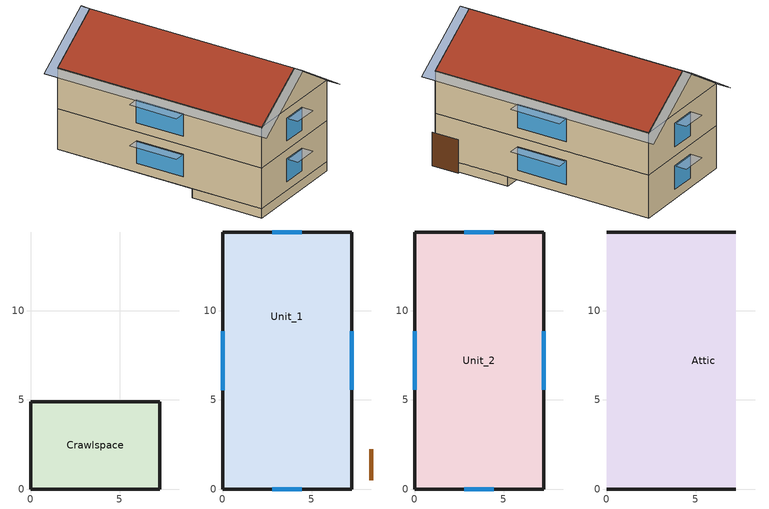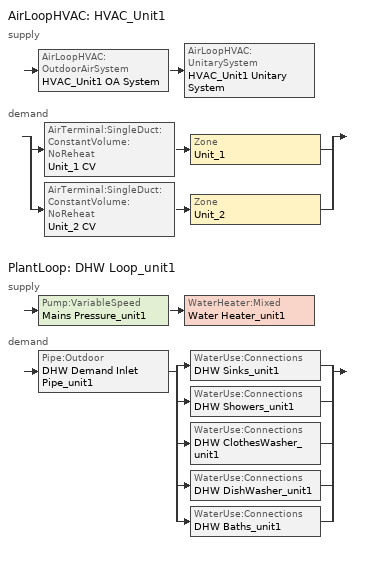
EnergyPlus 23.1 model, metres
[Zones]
Crawlspace
 floor ground (crawl_floor_soil): 7.25,4.9 7.25,0 0,0 0,4.9 z-0.61
 wall outside (crawl wall): 0,0 7.25,0 z-0.61:0
 wall ground (crawl wall): 7.25,0 7.25,4.9 0,4.9 0,0 z-0.61:0
Unit_1
 floor ground (Ext_Slab_Unit1 SlabOnOrBelowGradeF073): 7.25,14.42 7.25,4.9 0,4.9 0,14.42 z0
 floor to Crawlspace (Res_Ext_Floor): 7.25,4.9 7.25,0 0,0 0,4.9 z0
 wall outside (Res_Ext_Wall): 0,14.42 0,0 7.25,0 7.25,14.42 0,14.42 z0:2.74
 window (Res_Ext_Win): 0,8.85 0,5.55 / 7.25,5.56 7.25,8.86 / 4.45,14.42 2.8,14.42 / 2.8,0 4.45,0 z0.61:2.13
 door (Res_Ext_Door): 8.35,0.5 8.35,2.24 z0:2.13
 ceiling to Unit_2 (Res_Int_Ceiling): 7.25,0 7.25,14.42 0,14.42 0,0 z2.74
Unit_2
 wall outside (Res_Ext_Wall): 7.25,0 7.25,14.42 0,14.42 0,0 7.25,0 z2.74:5.49
 window (Res_Ext_Win): 0,8.86 0,5.56 / 7.25,5.56 7.25,8.86 / 4.45,14.42 2.8,14.42 / 2.8,0 4.45,0 z3.35:4.88
 ceiling to Attic (Res_Ext_Ceiling): 7.25,0 7.25,14.42 0,14.42 0,0 z5.49
Attic
 wall outside (Res_Ext_Gable): 3.62,14.42,7.89 7.25,14.42,5.49 0,14.42,5.49; 3.62,0,7.89 0,0,5.49 7.25,0,5.49
 roof outside (Res_Ext_Roof): 3.62,0,7.89 7.25,0,5.49 7.25,14.42,5.49 3.62,14.42,7.89; 3.62,14.42,7.89 0,14.42,5.49 0,0,5.49 3.62,0,7.89
shading: 3.62,-0.61,7.89 7.76,-0.59,5.15 7.76,15.03,5.15 3.62,15.03,7.89 3.62,14.42,7.89 7.25,14.42,5.49 7.25,0,5.49 3.62,0,7.89; 3.62,15.03,7.89 -0.51,15.03,5.15 -0.51,-0.61,5.15 3.62,-0.61,7.89 3.62,0,7.89 0,0,5.49 0,14.42,5.49 3.62,14.42,7.89; 0,5.55 0,8.85 -0.76,8.85 -0.76,5.55 z2.13; 0,5.56 0,8.86 -0.76,8.86 -0.76,5.56 z4.88; 8.01,5.56 8.01,8.86 7.25,8.86 7.25,5.56 z2.13; 8.01,5.56 8.01,8.86 7.25,8.86 7.25,5.56 z4.88; 4.45,14.42 4.45,15.19 2.8,15.19 2.8,14.42 z2.13; 4.45,14.42 4.45,15.19 2.8,15.19 2.8,14.42 z4.88; 4.45,-0.76 4.45,0 2.8,0 2.8,-0.76 z2.13; 4.45,-0.76 4.45,0 2.8,0 2.8,-0.76 z4.88
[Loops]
AirLoopHVAC 'HVAC_Unit1'
 supply: AirLoopHVAC:OutdoorAirSystem 'HVAC_Unit1 OA System' > AirLoopHVAC:UnitarySystem 'HVAC_Unit1 Unitary System'
 demand: split
  | AirTerminal:SingleDuct:ConstantVolume:NoReheat 'Unit_1 CV' > Zone 'Unit_1'
  | AirTerminal:SingleDuct:ConstantVolume:NoReheat 'Unit_2 CV' > Zone 'Unit_2'
PlantLoop 'DHW Loop_unit1'
 supply: Pump:VariableSpeed 'Mains Pressure_unit1' > WaterHeater:Mixed 'Water Heater_unit1'
 demand: Pipe:Outdoor 'DHW Demand Inlet Pipe_unit1' > split
  | WaterUse:Connections 'DHW Sinks_unit1'
  | WaterUse:Connections 'DHW Showers_unit1'
  | WaterUse:Connections 'DHW ClothesWasher_unit1'
  | WaterUse:Connections 'DHW DishWasher_unit1'
  | WaterUse:Connections 'DHW Baths_unit1'
[Building]
Single_Family: North Axis {deg}=0; Terrain=Suburbs; Loads Convergence Tolerance Value {W}=0.04; Temperature Convergence Tolerance Value {deltaC}=0.4; Solar Distribution=FullExterior; Maximum Number of Warmup Days=25; Minimum Number of Warmup Days=6
[Site:Location]
CA_PALM-SPRINGS-IAP_USA Design_Conditions: Latitude {deg}=33.83; Longitude {deg}=-116.5; Time Zone {hr}=-8; Elevation {m}=145
[SizingPeriod:DesignDay] Day of Month=21; Dry-Bulb Temperature Range Modifier Type=DefaultMultipliers; Barometric Pressure {Pa}=99595; Wind Direction {deg}=330; Rain Indicator=No; Snow Indicator=No; Daylight Saving Time Indicator=No
Name | Month | Day Type | Maximum Dry-Bulb Temperature {C} | Daily Dry-Bulb Temperature Range {deltaC} | Humidity Condition Type | Wetbulb or DewPoint at Maximum Dry-Bulb {C} | Wind Speed {m/s} | Solar Model Indicator | Sky Clearness | ASHRAE Clear Sky Optical Depth for Beam Irradiance (taub) | ASHRAE Clear Sky Optical Depth for Diffuse Irradiance (taud) | Enthalpy at Maximum Dry-Bulb {J/kg}
CA_PALM-SPRINGS-IAP Ann Htg 99.6% Condns DB | 12 | WinterDesignDay | 5.2 | 0 | Wetbulb | 5.2 | 1.8 | ASHRAEClearSky | 0
CA_PALM-SPRINGS-IAP Ann Htg 99% Condns DB | 12 | WinterDesignDay | 7 | 0 | Wetbulb | 7 | 1.8 | ASHRAEClearSky | 0
CA_PALM-SPRINGS-IAP Ann Hum_n 99.6% Condns DP=>MCDB | 12 | WinterDesignDay | 15.7 | 0 | Dewpoint | -17.2 | 1.8 | ASHRAEClearSky | 0
CA_PALM-SPRINGS-IAP Ann Hum_n 99% Condns DP=>MCDB | 12 | WinterDesignDay | 16.9 | 0 | Dewpoint | -14.1 | 1.8 | ASHRAEClearSky | 0
CA_PALM-SPRINGS-IAP Ann Htg Wind 99.6% Condns WS=>MCDB | 12 | WinterDesignDay | 17.3 | 0 | Wetbulb | 17.3 | 10.3 | ASHRAEClearSky | 0
CA_PALM-SPRINGS-IAP Ann Htg Wind 99% Condns WS=>MCDB | 12 | WinterDesignDay | 16.8 | 0 | Wetbulb | 16.8 | 8.4 | ASHRAEClearSky | 0
CA_PALM-SPRINGS-IAP Ann Clg .4% Condns DB=>MWB | 7 | SummerDesignDay | 44 | 14.7 | Wetbulb | 21.8 | 4.6 | ASHRAETau |  | 0.342 | 2.452
CA_PALM-SPRINGS-IAP Ann Clg 1% Condns DB=>MWB | 7 | SummerDesignDay | 42.8 | 14.7 | Wetbulb | 21.6 | 4.6 | ASHRAETau |  | 0.342 | 2.452
CA_PALM-SPRINGS-IAP Ann Clg 2% Condns DB=>MWB | 7 | SummerDesignDay | 42.2 | 14.7 | Wetbulb | 21.5 | 4.6 | ASHRAETau |  | 0.342 | 2.452
CA_PALM-SPRINGS-IAP Ann Clg .4% Condns WB=>MDB | 7 | SummerDesignDay | 37.4 | 14.7 | Wetbulb | 26.2 | 4.6 | ASHRAETau |  | 0.342 | 2.452
CA_PALM-SPRINGS-IAP Ann Clg 1% Condns WB=>MDB | 7 | SummerDesignDay | 36.7 | 14.7 | Wetbulb | 25.2 | 4.6 | ASHRAETau |  | 0.342 | 2.452
CA_PALM-SPRINGS-IAP Ann Clg 2% Condns WB=>MDB | 7 | SummerDesignDay | 36.8 | 14.7 | Wetbulb | 24.3 | 4.6 | ASHRAETau |  | 0.342 | 2.452
CA_PALM-SPRINGS-IAP Ann Clg .4% Condns DP=>MDB | 7 | SummerDesignDay | 33.5 | 14.7 | Dewpoint | 22.8 | 4.6 | ASHRAETau |  | 0.342 | 2.452
CA_PALM-SPRINGS-IAP Ann Clg 1% Condns DP=>MDB | 7 | SummerDesignDay | 33.4 | 14.7 | Dewpoint | 22 | 4.6 | ASHRAETau |  | 0.342 | 2.452
CA_PALM-SPRINGS-IAP Ann Clg 2% Condns DP=>MDB | 7 | SummerDesignDay | 33.7 | 14.7 | Dewpoint | 19.9 | 4.6 | ASHRAETau |  | 0.342 | 2.452
CA_PALM-SPRINGS-IAP Ann Clg .4% Condns Enth=>MDB | 7 | SummerDesignDay | 37 | 14.7 | Enthalpy |  | 4.6 | ASHRAETau |  | 0.342 | 2.452 | 81800
CA_PALM-SPRINGS-IAP Ann Clg 1% Condns Enth=>MDB | 7 | SummerDesignDay | 36.2 | 14.7 | Enthalpy |  | 4.6 | ASHRAETau |  | 0.342 | 2.452 | 77700
CA_PALM-SPRINGS-IAP Ann Clg 2% Condns Enth=>MDB | 7 | SummerDesignDay | 37.1 | 14.7 | Enthalpy |  | 4.6 | ASHRAETau |  | 0.342 | 2.452 | 73500
[Site:WaterMainsTemperature]
Calculation Method=Schedule; Temperature Schedule=WaterMainCZ15
[Material]
Name | Roughness | Thickness {m} | Conductivity {W/m-K} | Density {kg/m3} | Specific Heat {J/kg-K} | Solar Absorptance | Thermal Absorptance | Visible Absorptance
Asphalt_shingle | MediumRough | 0.00633985 | 0.08186 | 1121.29 | 1255.2 | 0.75
Carpet_n_pad | MediumSmooth | 0.0254001 | 0.0601314 | 32.0369 | 836.8 | 0.7 | 0.9 | 0.7
Concrete_4in | Rough | 0.101498 | 1.312098 | 2242.8 | 465.2
Drywall_1/2in | MediumSmooth | 0.0127 | 0.16009 | 800.923 | 1087.84
OSB_1/2in | MediumSmooth | 0.0127 | 0.1163 | 544.627 | 1213.36 | 0.7 | 0.9 | 0.7
OSB_7/16in | MediumSmooth | 0.0111125 | 0.1163 | 544.627 | 1213.36
Pipe Insulation | VeryRough | 0.0127033 | 0.0331717 | 91 | 836 | 0.5 | 0.9 | 0.5
Plywood_3/4in | Rough | 0.01905 | 0.115458 | 544.68 | 674.54 | 0.7 | 0.9 | 0.7
ceil_consol_layer | Rough | 0.1397 | 0.031426 | 41.9286 | 776.251
cement_stucco | MediumSmooth | 0.01905 | 0.721 | 1865.58 | 878.64
door_const | Smooth | 0.0422696 | 0.0720096 | 512.64 | 767.58
floor_consol_layer | Rough | 0.000254 | 12.9895 | 55.074 | 916.9311
soil_12in | Rough | 0.3048 | 1.731 | 1842.3 | 232.6 | 0.7 | 0.9 | 0.7
wall_consol_layer | Rough | 0.0889 | 0.0449209 | 120.801 | 1036.26
Pipe Steel | Smooth | 3.00E-03 | 45.31 | 7833 | 500 | 0.5 | 0.9 | 0.5
[Material:NoMass]
Bldg_paper_felt: Roughness=Smooth; Thermal Resistance {m2-K/W}=0.0105666
[Material:AirGap]
Air_4_in_vert: Thermal Resistance {m2-K/W}=0.158499
[WindowMaterial:SimpleGlazingSystem]
Glass: U-Factor {W/m2-K}=4.20191; Solar Heat Gain Coefficient=0.4386; Visible Transmittance=0.8
[WindowMaterial:Blind]
int_blind: Slat Orientation=Horizontal; Slat Width {m}=0.025; Slat Separation {m}=0.01875; Slat Thickness {m}=0.001; Slat Angle {deg}=45; Slat Conductivity {W/m-K}=221; Slat Beam Solar Transmittance=0; Front Side Slat Beam Solar Reflectance=0.5; Back Side Slat Beam Solar Reflectance=0.5; Slat Diffuse Solar Transmittance=0; Front Side Slat Diffuse Solar Reflectance=0.5; Back Side Slat Diffuse Solar Reflectance=0.5; Slat Beam Visible Transmittance=0; Front Side Slat Beam Visible Reflectance=0.5; Back Side Slat Beam Visible Reflectance=0.5; Slat Diffuse Visible Transmittance=0; Front Side Slat Diffuse Visible Reflectance=0.5; Back Side Slat Diffuse Visible Reflectance=0.5; Slat Infrared Hemispherical Transmittance=0; Front Side Slat Infrared Hemispherical Emissivity=0.9; Back Side Slat Infrared Hemispherical Emissivity=0.9; Blind to Glass Distance {m}=0.05; Blind Top Opening Multiplier=0.5; Blind Bottom Opening Multiplier=0.5; Blind Left Side Opening Multiplier=0.5; Blind Right Side Opening Multiplier=0.5
[Construction]
Res_Ext_Ceiling: ceil_consol_layer, Drywall_1/2in
Res_Ext_Door: door_const
Res_Ext_Floor: floor_consol_layer, Plywood_3/4in, Carpet_n_pad
Res_Ext_Gable: cement_stucco, OSB_7/16in, Air_4_in_vert, Drywall_1/2in
Res_Ext_Roof: Asphalt_shingle, OSB_1/2in
Res_Ext_Wall: cement_stucco, Bldg_paper_felt, OSB_7/16in, wall_consol_layer, Drywall_1/2in
Res_Ext_Win: Glass
Res_Int_Ceiling: Carpet_n_pad, Plywood_3/4in, ceil_consol_layer, Drywall_1/2in
crawl wall: Concrete_4in
window_w_blinds: Glass, int_blind
crawl_floor_soil: soil_12in
Steel Pipe: Pipe Insulation, Pipe Steel
[Construction:FfactorGroundFloor]
Ext_Slab_Unit1 SlabOnOrBelowGradeF073: F-Factor {W/m-K}=1.26344; Area {m2}=68.997; PerimeterExposed {m}=33.5348
[Zone] Multiplier=1; Part of Total Floor Area=Yes
Name | Ceiling Height {m} | Volume {m3} | Floor Area {m2}
Attic; Unit_1; Unit_2 | autocalculate | autocalculate | autocalculate
Crawlspace
[WindowShadingControl] Shading Type=InteriorBlind; Construction with Shading=window_w_blinds; Shading Control Type=OnIfScheduleAllows; Schedule=shading_2012iecc_adj; Shading Control Is Scheduled=Yes; Glare Control Is Active=No; Multiple Surface Control Type=Sequential
Name | Zone | Fenestration Surface 1
Shades_Ext_Win_ldl1_Unit1 | Unit_1 | Ext_Win_ldl1_Unit1
Shades_Ext_Win_ldr1_Unit1 | Unit_1 | Ext_Win_ldr1_Unit1
ShadesExt_Win_sdb1_Unit1 | Unit_1 | Ext_Win_sdb1_Unit1
Shades_Ext_Win_sdf1_Unit1 | Unit_1 | Ext_Win_sdf1_Unit1
Shades_Ext_Win_ldl1_Unit2 | Unit_2 | Ext_Win_ldl1_Unit2
Shades_Ext_Win_ldr1_Unit2 | Unit_2 | Ext_Win_ldr1_Unit2
ShadesExt_Win_sdb1_Unit2 | Unit_2 | Ext_Win_sdb1_Unit2
Shades_Ext_Win_sdf1_Unit2 | Unit_2 | Ext_Win_sdf1_Unit2
[ShadingProperty:Reflectance] Diffuse Solar Reflectance of Unglazed Part of Shading Surface=0.2; Diffuse Visible Reflectance of Unglazed Part of Shading Surface=0.2; Fraction of Shading Surface That Is Glazed=0
Name | Shading Surface
 | Shading Surface 1
 | Shading Surface 2
 | Overhang_Ext_Win_sdf1_Unit1
 | Overhang_Ext_Win_sdf1_Unit2
 | Overhang_Ext_Win_ldl1_Unit1
 | Overhang_Ext_Win_ldl1_Unit2
 | Overhang_Ext_Win_sdb1_Unit2
 | Overhang_Ext_Win_sdb1_Unit1
 | Overhang_Ext_Win_ldr1_Unit1
 | Overhang_Ext_Win_ldr1_Unit2
[People] Number of People Schedule=Activity_Schedule; Number of People Calculation Method=People; Number of People=1.475; Fraction Radiant=0.3; Sensible Heat Fraction=0.573; Activity Level Schedule=activity_sch_level; Enable ASHRAE 55 Comfort Warnings=No; Mean Radiant Temperature Calculation Type=ZoneAveraged
Name | Zone or ZoneList or Space or SpaceList
People_Unit1 | Unit_1
People_Unit2 | Unit_2
[Lights] Schedule=InteriorLighting_sch; Design Level Calculation Method=Watts/Area; Watts per Floor Area {W/m2}=2; Return Air Fraction=0; Fraction Radiant=0.6; Fraction Visible=0.2; Fraction Replaceable=0
Name | Zone or ZoneList or Space or SpaceList
Lights_Unit1 | Unit_1
Lights_Unit2 | Unit_2
[ElectricEquipment] Design Level Calculation Method=EquipmentLevel
Name | Zone or ZoneList or Space or SpaceList | Schedule | Design Level {W} | Fraction Latent | Fraction Radiant | Fraction Lost
clotheswasher1 | Unit_1 | ClothesWasher | 28.5 | 0 | 0.8 | 0.2
dishwasher1 | Unit_1 | DishWasher | 44.3 | 0.15 | 0.6 | 0.25
electric_dryer1 | Unit_1 | ClothesDryer | 141.2 | 0.05 | 0.15 | 0.8
electric_mels1 | Unit_1 | MiscPlugLoad | 414 | 0.06 | 0.69 | 0.25
electric_range1 | Unit_1 | CookingRange | 166 | 0.3 | 0.4 | 0.3
refrigerator1 | Unit_1 | Refrigerator | 164.6 | 0 | 1 | 0
television1 | Unit_1 | InteriorLighting | 169.4 | 0 | 1 | 0
electric_mels2 | Unit_2 | MiscPlugLoad | 40.1 | 0.06 | 0.69 | 0.25
[Exterior:Lights]
Exterior-Lights_unit1_FrontRow_BottomFloor: Schedule=ExteriorLighting; Design Level {W}=88
[ZoneInfiltration:DesignFlowRate] Schedule=inf_sch; Design Flow Rate Calculation Method=AirChanges/Hour; Air Changes per Hour {1/hr}=0.32; Constant Term Coefficient=0; Temperature Term Coefficient=0; Velocity Term Coefficient=0.224052; Velocity Squared Term Coefficient=0
Name | Zone or ZoneList or Space or SpaceList
Space 1 Space Infiltration Design Flow Rate | Unit_1
Space 2 Space Infiltration Design Flow Rate | Unit_2
Attic Space Infiltration Design Flow Rate | Attic
Crawlspace Infiltration Design Flow Rate | Crawlspace
[ZoneVentilation:DesignFlowRate] Schedule=vent_sch; Design Flow Rate Calculation Method=AirChanges/Hour; Air Changes per Hour {1/hr}=1; Ventilation Type=Natural; Fan Pressure Rise {Pa}=0; Fan Total Efficiency=1; Constant Term Coefficient=1; Temperature Term Coefficient=0.606; Velocity Term Coefficient=0.03636; Velocity Squared Term Coefficient=0.1177; Minimum Indoor Temperature {C}=23.8889; Maximum Indoor Temperature {C}=26.6667; Delta Temperature {deltaC}=1; Minimum Outdoor Temperature {C}=12.7778; Maximum Outdoor Temperature {C}=23.8889
Name | Zone or ZoneList or Space or SpaceList
NaturalVentilation | Unit_1
NaturalVentilation 2 | Unit_2
[ZoneControl:Thermostat]
Tstat_Unit1: Zone or ZoneList=Unit_1; Control Type Schedule=zone_control_type; Control 1=Setpoints_Unit1
[ThermostatSetpoint:DualSetpoint]
Setpoints_Unit1: Heating Setpoint Temperature Schedule=heating_sch; Cooling Setpoint Temperature Schedule=clg_sch_val
[SetpointManager:Scheduled]
DHW Loop Setpoint Manager_unit1: Control Variable=Temperature; Schedule=DHWSupplySetpoint; Setpoint Node or NodeList=DHW Supply Outlet Node_unit1
[Sizing:Plant]
DHW Loop_unit1: Loop Type=Heating; Design Loop Exit Temperature {C}=48.8889; Loop Design Temperature Difference {deltaC}=5.55556
[Pipe:Outdoor]
DHW Demand Inlet Pipe_unit1: Construction=Steel Pipe; Pipe Inside Diameter {m}=0.01905; Pipe Length {m}=12.192
[Pump:VariableSpeed]
Mains Pressure_unit1: Design Maximum Flow Rate {m3/s}=Autosize; Design Pump Head {Pa}=1; Design Power Consumption {W}=0; Motor Efficiency=1; Fraction of Motor Inefficiencies to Fluid Stream=0; Coefficient 1 of the Part Load Performance Curve=0; Coefficient 2 of the Part Load Performance Curve=1; Coefficient 3 of the Part Load Performance Curve=0; Coefficient 4 of the Part Load Performance Curve=0; Design Minimum Flow Rate {m3/s}=0; Pump Control Type=Intermittent
[WaterHeater:Mixed]
Water Heater_unit1: Tank Volume {m3}=0.189271; Setpoint Temperature Schedule=dhw_setpt; Deadband Temperature Difference {deltaC}=2; Maximum Temperature Limit {C}=80; Heater Control Type=Modulate; Heater Maximum Capacity {W}=Autosize; Heater Minimum Capacity {W}=0; Heater Ignition Minimum Flow Rate {m3/s}=0; Heater Fuel Type=NaturalGas; Heater Thermal Efficiency=0.8; Ambient Temperature Indicator=Outdoors; Off Cycle Loss Coefficient to Ambient Temperature {W/K}=5.25945; Off Cycle Loss Fraction to Zone=0; On Cycle Loss Coefficient to Ambient Temperature {W/K}=5.25945; On Cycle Loss Fraction to Zone=0; Peak Use Flow Rate {m3/s}=0; Use Side Effectiveness=1; Source Side Effectiveness=1; Use Side Design Flow Rate {m3/s}=Autosize; Source Side Design Flow Rate {m3/s}=0; Indirect Water Heating Recovery Time {hr}=1.5
[WaterHeater:Sizing]
Water Heater_unit1: Design Mode=ResidentialHUD-FHAMinimum; Number of Bedrooms=3; Number of Bathrooms=3
[PlantLoop]
DHW Loop_unit1: Fluid Type=Water; Plant Equipment Operation Scheme=DHW Loop Operation_unit1; Maximum Loop Temperature {C}=100; Minimum Loop Temperature {C}=0; Maximum Loop Flow Rate {m3/s}=Autosize; Minimum Loop Flow Rate {m3/s}=0; Plant Loop Volume {m3}=Autocalculate; Load Distribution Scheme=Optimal
[PlantEquipmentList]
DHW Plant Equipment_unit1: Water Heater_unit1
[PlantEquipmentOperation:HeatingLoad]
DHW Control Scheme_unit1: Load Range 1 Lower Limit {W}=0; Load Range 1 Upper Limit {W}=1e+15; Range 1 Equipment List=DHW Plant Equipment_unit1
[PlantEquipmentOperationSchemes]
DHW Loop Operation_unit1: Control Scheme 1=DHW Control Scheme_unit1; Control Scheme 1 Schedule=always_avail
[WaterUse:Equipment]
Name | Peak Flow Rate {m3/s} | Flow Rate Fraction Schedule | Target Temperature Schedule
Baths_unit1 | 5.44069e-07 | dhw_SF_bathtub_sch | SSBWaterTempSchedule
Clothes Washer_unit1 | 4.44782e-07 | dhw_SF_washer_sch | CWWaterTempSchedule
Dishwasher_unit1 | 2.75154e-07 | dhw_SF_dishwasher_sch | DWWaterTempSchedule
Showers_unit1 | 3.48626e-06 | dhw_SF_shower_sch | SSBWaterTempSchedule
Sinks_unit1 | 1.89287e-06 | dhw_SF_sink_sch | SSBWaterTempSchedule
[WaterUse:Connections] Drain Water Heat Exchanger Type=None
Name | Water Use Equipment 1
DHW Baths_unit1 | Baths_unit1
DHW ClothesWasher_unit1 | Clothes Washer_unit1
DHW DishWasher_unit1 | Dishwasher_unit1
DHW Showers_unit1 | Showers_unit1
DHW Sinks_unit1 | Sinks_unit1
[DesignSpecification:OutdoorAir] Outdoor Air Method=Flow/Person; Outdoor Air Flow per Person {m3/s}=0; Outdoor Air Flow per Zone Floor Area {m3/s-m2}=0; Outdoor Air Flow per Zone {m3/s}=0
SZ DSOA Unit_1; SZ DSOA Unit_2
[Sizing:Zone] Zone Cooling Design Supply Air Temperature Input Method=SupplyAirTemperature; Zone Cooling Design Supply Air Temperature {C}=12.8; Zone Cooling Design Supply Air Temperature Difference {delta C}=11.11; Zone Heating Design Supply Air Temperature Input Method=SupplyAirTemperature; Zone Heating Design Supply Air Temperature {C}=50; Zone Cooling Design Supply Air Humidity Ratio {kg-H20/kg-air}=0.008; Zone Heating Design Supply Air Humidity Ratio {kg-H2O/kg-air}=0.008; Cooling Design Air Flow Method=DesignDay; Cooling Design Air Flow Rate {m3/s}=0; Cooling Minimum Air Flow Fraction=0; Heating Design Air Flow Method=DesignDay; Heating Design Air Flow Rate {m3/s}=0; Heating Maximum Air Flow Fraction=0
Name | Design Specification Outdoor Air Object | Design Specification Zone Air Distribution Object
Unit_1 | SZ DSOA Unit_1 | SZ DSZAD Unit_1
Unit_2 | SZ DSOA Unit_2 | SZ DSZAD Unit_2
[DesignSpecification:ZoneAirDistribution] Zone Air Distribution Effectiveness in Cooling Mode=1; Zone Air Distribution Effectiveness in Heating Mode=1
SZ DSZAD Unit_1; SZ DSZAD Unit_2
[Zone equipment]
Unit_1: Unit_1 CV
Unit_2: Unit_2 CV
[AirTerminal:SingleDuct:ConstantVolume:NoReheat] Maximum air flow rate {m3/s}=autosize
Unit_1 CV; Unit_2 CV
[Sizing:System]
HVAC_Unit1: Type of Load to Size On=Sensible; Design Outdoor Air Flow Rate {m3/s}=autosize; Central Heating Maximum System Air Flow Ratio=1; Preheat Design Set Temperature {C}=7; Preheat Design Humidity Ratio {kg-H2O/kg-air}=0.008; Precool Design Temperature {C}=11; Precool Design Humidity Ratio {kg-H2O/kg-air}=0.008; Central Cooling Design Supply Air Temperature {C}=12.8; Central Heating Design Supply Air Temperature {C}=50; Sizing Option=NonCoincident; 100% Outdoor Air in Cooling=No; 100% Outdoor Air in Heating=No; Central Cooling Design Supply Air Humidity Ratio {kg-H2O/kg-air}=0.008; Central Heating Design Supply Air Humidity Ratio {kg-H2O/kg-air}=0.008; Cooling Supply Air Flow Rate Method=DesignDay; Cooling Supply Air Flow Rate {m3/s}=0; Heating Supply Air Flow Rate Method=DesignDay; Heating Supply Air Flow Rate {m3/s}=0; System Outdoor Air Method=ZoneSum; Zone Maximum Outdoor Air Fraction=1; Cooling Design Capacity Method=CoolingDesignCapacity; Cooling Design Capacity {W}=autosize; Heating Design Capacity Method=HeatingDesignCapacity; Heating Design Capacity {W}=autosize; Central Cooling Capacity Control Method=OnOff
[AirLoopHVAC]
HVAC_Unit1: Design Supply Air Flow Rate {m3/s}=autosize
[AvailabilityManager:Scheduled]
HVAC_Unit1 Availability: Schedule=always_avail
[AirLoopHVAC:UnitarySystem]
HVAC_Unit1 Unitary System: Control Type=Load; Controlling Zone or Thermostat Location=Unit_1; Dehumidification Control Type=None; Supply Fan=HVAC_Unit1 Supply Fan; Fan Placement=BlowThrough; Supply Air Fan Operating Mode Schedule=HVACTemplate-Always 0; Heating Coil=HVAC_Unit1 Heating Coil; DX Heating Coil Sizing Ratio=1; Cooling Coil=HVAC_Unit1 Cooling Coil; Latent Load Control=SensibleOnlyLoadControl; Supplemental Heating Coil=HVAC_Unit1 Supp Heat or Reheat Coil; Cooling Supply Air Flow Rate Method=SupplyAirFlowRate; Cooling Supply Air Flow Rate {m3/s}=autosize; Heating Supply Air Flow Rate Method=SupplyAirFlowRate; Heating Supply Air Flow Rate {m3/s}=autosize; No Load Supply Air Flow Rate Method=SupplyAirFlowRate; No Load Supply Air Flow Rate {m3/s}=autosize; Maximum Supply Air Temperature {C}=Autosize; Maximum Outdoor Dry-Bulb Temperature for Supplemental Heater Operation {C}=21
[Coil:Cooling:DX:SingleSpeed]
HVAC_Unit1 Cooling Coil: Availability Schedule=always_avail; Gross Rated Total Cooling Capacity {W}=autosize; Gross Rated Sensible Heat Ratio=autosize; Rated COP=3.18; Rated Air Flow Rate {m3/s}=autosize; Total Cooling Capacity Function of Temperature Curve=HVAC_Unit1 Cool Coil Cap-FT; Total Cooling Capacity Function of Flow Fraction Curve=HVAC_Unit1 Cool Coil Cap-FF; Energy Input Ratio Function of Temperature Curve=HVAC_Unit1 Cool Coil EIR-FT; Energy Input Ratio Function of Flow Fraction Curve=HVAC_Unit1 Cool Coil EIR-FF; Part Load Fraction Correlation Curve=HVAC_Unit1 Cool Coil PLF; Nominal Time for Condensate Removal to Begin=0; Ratio of Initial Moisture Evaporation Rate and Steady State Latent Capacity=0; Maximum Cycling Rate=0; Latent Capacity Time Constant=0; Condenser Type=AirCooled; Evaporative Condenser Effectiveness=0; Evaporative Condenser Pump Rated Power Consumption=0; Crankcase Heater Capacity=0; Maximum Outdoor Dry-Bulb Temperature for Crankcase Heater Operation=10
[Coil:Heating:Fuel]
HVAC_Unit1 Heating Coil: Fuel Type=NaturalGas; Gas Burner Efficiency=0.78; Nominal Capacity of the Coil {W}=autosize; Parasitic Electric Load {W}=0; Part load fraction correlation (function of part load ratio)=HVAC_Unit1 Heating Coil PLF-FPLR; Parasitic Gas Load {W}=0
[Coil:Heating:Electric]
HVAC_Unit1 Supp Heat or Reheat Coil: Efficiency=1; Nominal Capacity of the Coil {W}=autosize
[Fan:OnOff]
HVAC_Unit1 Supply Fan: Availability Schedule=always_avail; Fan Efficiency=0.58; Pressure Rise {Pa}=497.725; Maximum Flow Rate {m3/s}=autosize; Motor Efficiency=0.9; Motor in Airstream Fraction=1
[SetpointManager:SingleZone:Cooling]
HVAC_Unit1 Economizer Supply Air Temp Manager: Control Variable=Temperature; minimum supply air temperature {C}=13; maximum supply air temperature {C}=45; Control Zone=Unit_1; Setpoint Node or NodeList=HVAC_Unit1 Supp Heat or Reheat Coil Outl
[SetpointManager:MixedAir]
HVAC_Unit1 Cooling Coil Air Temp Manager: Control Variable=Temperature; Setpoint Node or NodeList=HVAC_Unit1 Mixed Air Outlet
[Controller:OutdoorAir]
HVAC_Unit1 OA Controller: Minimum Outdoor Air Flow Rate {m3/s}=autosize; Maximum Outdoor Air Flow Rate {m3/s}=0; Economizer Control Type=NoEconomizer; Economizer Control Action Type=ModulateFlow; Lockout Type=NoLockout; Minimum Limit Type=FixedMinimum
[Schedule:Day:Hourly]
ActivityDay: 0.42683, 0.42683, 0.42683, 0.42683, 0.42683, 0.71951, 1, 0.67073, 0.32927, 0.17073, 0.17073, 0.17073, 0.17073, 0.17073, 0.23171, 0.32927, 0.5, 0.67073, 0.82927, 1, 1, 0.85366, 0.64634, 0.42683
ClothesDryerVacation: 0, 0, 0, 0, 0, 0, 0, 0, 0, 0, 0, 0, 0, 0, 0, 0, 0, 0, 0, 0, 0, 0, 0, 0
ClothesDryerWeekend: 0.121951, 0.0731707, 0.0487805, 0.0243902, 0.0487805, 0.0731707, 0.195122, 0.390244, 0.595097, 0.839, 0.960951, 1, 0.91217, 0.829268, 0.746366, 0.707317, 0.682927, 0.668268, 0.634146, 0.624415, 0.643878, 0.668268, 0.536585, 0.292683
ClothesWasherWeekday: 0, 0, 0.02, 0.12, 0, 0.04, 0.13, 0.34, 0.52, 1, 0.67, 0.97, 0.21, 0.37, 0.18, 0.23, 0.13, 0.44, 0.42, 0.47, 0.36, 0.27, 0.41, 0.14
ClothesWasherWeekend: 0, 0, 0.03, 0.04, 0, 0.13, 0.29, 0.46, 0.67, 1, 0.58, 0.72, 0.06, 0.28, 0.17, 0.57, 0.16, 0.42, 0.34, 0.7, 0.24, 0.58, 0.48, 0.22
CookingRangeDay: 0.0471585, 0.0471585, 0.0235459, 0.0235459, 0.0471585, 0.0707044, 0.165088, 0.283018, 0.306564, 0.320771, 0.283018, 0.330176, 0.377335, 0.306564, 0.292423, 0.377335, 0.613194, 1, 0.778348, 0.400947, 0.235859, 0.165088, 0.103722, 0.0707044
DishwasherWeekday: 0, 0.06, 0.31, 0.11, 0, 0, 0.01, 0.24, 0.61, 0.67, 0.47, 0.71, 0.53, 0.33, 0.11, 0.24, 0.1, 0.28, 0.4, 1, 0.84, 0.59, 0.41, 0.04
DishwasherWeekend: 0, 0.27, 0.26, 0, 0, 0, 0.03, 0.59, 0.76, 1, 0.75, 0.5, 0.5, 0.13, 0.09, 0.62, 0.14, 0.47, 0.41, 0.42, 0.99, 0.15, 0.12, 0
ExteriorLightingDay: 1, 1, 1, 1, 1, 1, 0, 0, 0, 0, 0, 0, 0, 0, 0, 0, 0, 0, 1, 1, 1, 1, 1, 1
LightingDay: 0.0625, 0.0625, 0.0625, 0.0625, 0.1875, 0.390625, 0.4375, 0.390625, 0.171875, 0.117188, 0.117188, 0.117188, 0.117188, 0.117188, 0.117188, 0.203125, 0.4375, 0.609375, 0.820312, 0.984375, 1, 0.6875, 0.382812, 0.15625
MiscPlugLoadDay: 0.60749, 0.559339, 0.552853, 0.545071, 0.524481, 0.585279, 0.676232, 0.718547, 0.60749, 0.517023, 0.529183, 0.529345, 0.520428, 0.538424, 0.568742, 0.600357, 0.710117, 0.862678, 0.936608, 0.966764, 1, 0.976654, 0.845169, 0.734436
RefrigeratorDay: 0.8, 0.782696, 0.765594, 0.742857, 0.731388, 0.731388, 0.75996, 0.8, 0.817103, 0.828571, 0.8, 0.8, 0.839839, 0.839839, 0.828571, 0.839839, 0.885714, 0.971429, 1, 0.971429, 0.942857, 0.925553, 0.885714, 0.828571
[Schedule:Week:Compact]
ActivityWeek: AllDays, ActivityDay
ClothesDryerWeek: Weekdays, ClothesWasherWeekday, Holiday, ClothesDryerVacation, AllOtherDays, ClothesDryerWeekend
ClothesWasherWeek: Weekdays, ClothesWasherWeekday, AllOtherDays, ClothesWasherWeekend
CookingRangeWeek: AllDays, CookingRangeDay
DishwasherWeek: Weekdays, DishwasherWeekday, AllOtherDays, DishwasherWeekend
ExteriorLightingProfileWeek: AllDays, ExteriorLightingDay
LightingProfileWeek: AllDays, LightingDay
MiscPlugLoadWeek: AllDays, MiscPlugLoadDay
RefrigeratorWeek: AllDays, RefrigeratorDay
[Schedule:Year]
Activity_Schedule: ActivityWeek, 1, 1, 12, 31
ClothesDryer: ClothesDryerWeek, 1, 1, 12, 31
ClothesWasher: ClothesWasherWeek, 1, 1, 12, 31
CookingRange: CookingRangeWeek, 1, 1, 12, 31
Dishwasher: DishwasherWeek, 1, 1, 12, 31
ExteriorLighting: ExteriorLightingProfileWeek, 1, 1, 12, 31
InteriorLighting: LightingProfileWeek, 1, 1, 12, 31
MiscPlugLoad: MiscPlugLoadWeek, 1, 1, 12, 31
Refrigerator: RefrigeratorWeek, 1, 1, 12, 31
[Schedule:Compact]
InteriorLighting_sch: Through: 12/31, For: SummerDesignDay, Until: 24:00, 1, For: WinterDesignDay, Until: 24:00, 0, For: Weekdays Weekends Holidays CustomDay1 CustomDay2, Until: 1:00, 0.0625, Until: 2:00, 0.0625, Until: 3:00, 0.0625, Until: 4:00, 0.0625, Until: 5:00, 0.1875, Until: 6:00, 0.390625, Until: 7:00, 0.4375, Until: 8:00, 0.390625, Until: 9:00, 0.171875, Until: 10:00, 0.117188, Until: 11:00, 0.117188, Until: 12:00, 0.117188, Until: 13:00, 0.117188, Until: 14:00, 0.117188, Until: 15:00, 0.117188, Until: 16:00, 0.203125, Until: 17:00, 0.4375, Until: 18:00, 0.609375, Until: 19:00, 0.820312, Until: 20:00, 0.984375, Until: 21:00, 1, Until: 22:00, 0.6875, Until: 23:00, 0.382812, Until: 24:00, 0.15625
activity_sch_level: Through: 12/31, For: AllDays, Until: 24:00, 117.28
shading_2012iecc_adj: Through: 04/30, For: AllDays, Until 24:00, 0, Through: 10/31, For: AllDays, Until: 6:00, 0, Until: 20:00, 1, Until: 24:00, 0, Through: 12/31, For: AllDays, Until 24:00, 0
vent_sch: Through: 04/30, For: AllDays, Until: 24:00, 0, Through: 10/31, For: AllDays, Until: 24:00, 1, Through: 12/31, For: AllDays, Until: 24:00, 0
clg_sch_val: Through: 12/31, For: AllDays, Until: 8:00, 25.56, Until: 12:00, 25.56, Until: 18:00, 25.56, Until: 24:00, 25.56
heating_sch: Through: 12/31, For: AllDays, Until: 24:00, 21.11
inf_sch; always_avail: Through: 12/31, For: AllDays, Until: 24:00, 1
zone_control_type: Through: 12/31, For: AllDays, Until 24:00, 4
dhw_SF_bathtub_sch: Through: 12/31, For: SummerDesignDay WinterDesignDay, Until: 24:00, 1, For: Weekdays Weekends Holidays, Until: 07:00, 0, Until: 08:00, 0.39, Until: 09:00, 0.21, Until: 10:00, 0.37, Until: 11:00, 0.17, Until: 12:00, 0.16, Until: 13:00, 0.13, Until: 14:00, 0.44, Until: 15:00, 0.38, Until: 16:00, 0, Until: 17:00, 0.09, Until: 18:00, 0.37, Until: 19:00, 0.61, Until: 20:00, 1, Until: 21:00, 0.07, Until: 22:00, 0.72, Until: 23:00, 0.22, Until: 24:00, 0, For: AllOtherDays, Until: 24:00, 0
dhw_SF_dishwasher_sch: Through: 12/31, For: SummerDesignDay WinterDesignDay, Until: 24:00, 1, For: Weekdays Weekends Holidays, Until: 01:00, 0.14, Until: 02:00, 0.1, Until: 03:00, 0.22, Until: 04:00, 0.04, Until: 05:00, 0, Until: 06:00, 0, Until: 07:00, 0, Until: 08:00, 0.24, Until: 09:00, 0.9, Until: 10:00, 0.78, Until: 11:00, 0.54, Until: 12:00, 0.81, Until: 13:00, 0.51, Until: 14:00, 0.41, Until: 15:00, 0.34, Until: 16:00, 0.38, Until: 17:00, 0.12, Until: 18:00, 0.39, Until: 19:00, 0.22, Until: 20:00, 0.95, Until: 21:00, 1, Until: 22:00, 0.57, Until: 23:00, 0.49, Until: 24:00, 0.23, For: AllOtherDays, Until: 24:00, 0
dhw_SF_shower_sch: Through: 12/31, For: SummerDesignDay WinterDesignDay, Until: 24:00, 1, For: Weekdays Weekends Holidays, Until: 01:00, 0.04, Until: 02:00, 0.03, Until: 03:00, 0.05, Until: 04:00, 0, Until: 05:00, 0.06, Until: 06:00, 0.35, Until: 07:00, 0.93, Until: 08:00, 1, Until: 09:00, 0.96, Until: 10:00, 0.61, Until: 11:00, 0.51, Until: 12:00, 0.46, Until: 13:00, 0.36, Until: 14:00, 0.2, Until: 15:00, 0.24, Until: 16:00, 0.31, Until: 17:00, 0.39, Until: 18:00, 0.28, Until: 19:00, 0.56, Until: 20:00, 0.35, Until: 21:00, 0.44, Until: 22:00, 0.38, Until: 23:00, 0.38, Until: 24:00, 0.11, For: AllOtherDays, Until: 24:00, 0
dhw_SF_sink_sch: Through: 12/31, For: SummerDesignDay WinterDesignDay, Until: 24:00, 1, For: Weekdays Weekends Holidays, Until: 01:00, 0.1, Until: 02:00, 0.04, Until: 03:00, 0.08, Until: 04:00, 0.04, Until: 05:00, 0.09, Until: 06:00, 0.22, Until: 07:00, 0.52, Until: 08:00, 1, Until: 09:00, 0.79, Until: 10:00, 0.99, Until: 11:00, 0.81, Until: 12:00, 0.59, Until: 13:00, 0.66, Until: 14:00, 0.52, Until: 15:00, 0.44, Until: 16:00, 0.46, Until: 17:00, 0.51, Until: 18:00, 0.68, Until: 19:00, 0.92, Until: 20:00, 0.88, Until: 21:00, 0.93, Until: 22:00, 0.68, Until: 23:00, 0.43, Until: 24:00, 0.39, For: AllOtherDays, Until: 24:00, 0
dhw_SF_washer_sch: Through: 12/31, For: SummerDesignDay WinterDesignDay, Until: 24:00, 1, For: Weekdays Weekends Holidays, Until: 02:00, 0, Until: 03:00, 0.04, Until: 04:00, 0.12, Until: 05:00, 0, Until: 06:00, 0.02, Until: 07:00, 0.21, Until: 08:00, 0.36, Until: 09:00, 0.63, Until: 10:00, 0.93, Until: 11:00, 0.84, Until: 12:00, 1, Until: 13:00, 0.34, Until: 14:00, 0.54, Until: 15:00, 0.29, Until: 16:00, 0.45, Until: 17:00, 0.3, Until: 18:00, 0.48, Until: 19:00, 0.54, Until: 20:00, 0.62, Until: 21:00, 0.33, Until: 22:00, 0.43, Until: 23:00, 0.34, Until: 24:00, 0.16, For: AllOtherDays, Until: 24:00, 0
dhw_setpt: Through: 12/31, For: AllDays, Until 24:00, 55
WaterMainCZ15: Through: 1/31, For: AllDays, Until: 24:00, 17.33, Through: 2/28, For: AllDays, Until: 24:00, 17.56, Through: 3/31, For: AllDays, Until: 24:00, 17.89, Through: 4/30, For: AllDays, Until: 24:00, 19.17, Through: 5/31, For: AllDays, Until: 24:00, 19.94, Through: 6/30, For: AllDays, Until: 24:00, 22, Through: 7/31, For: AllDays, Until: 24:00, 23.72, Through: 8/31, For: AllDays, Until: 24:00, 24.67, Through: 9/30, For: AllDays, Until: 24:00, 24.67, Through: 10/31, For: AllDays, Until: 24:00, 23.61, Through: 11/30, For: AllDays, Until: 24:00, 21.06, Through: 12/31, For: AllDays, Until: 24:00, 18.06
HVACTemplate-Always 0: Through: 12/31, For: AllDays, Until: 24:00, 0
[Schedule:Constant]
Name | Hourly Value
DHWSupplySetpoint; CWWaterTempSchedule; DWWaterTempSchedule | 48.8889
SSBWaterTempSchedule | 40.5556
[Curve:Quadratic]
Name | Coefficient1 Constant | Coefficient2 x | Coefficient3 x**2 | Minimum Value of x | Maximum Value of x
HVAC_Unit1 Cool Coil Cap-FF | 0.8 | 0.2 | 0 | 0.5 | 1.5
HVAC_Unit1 Cool Coil EIR-FF | 1.1552 | -0.1808 | 0.0256 | 0.5 | 1.5
HVAC_Unit1 Cool Coil PLF | 0.85 | 0.15 | 0 | 0 | 1
[Curve:Cubic]
HVAC_Unit1 Heating Coil PLF-FPLR: Coefficient1 Constant=0.8; Coefficient2 x=0.2; Coefficient3 x**2=0; Coefficient4 x**3=0; Minimum Value of x=0; Maximum Value of x=1
[Curve:Biquadratic] Minimum Value of x=12.77778; Maximum Value of x=23.88889; Minimum Value of y=18; Maximum Value of y=46.11111
Name | Coefficient1 Constant | Coefficient2 x | Coefficient3 x**2 | Coefficient4 y | Coefficient5 y**2 | Coefficient6 x*y
HVAC_Unit1 Cool Coil Cap-FT | 0.942588 | 0.00954335 | 0.00068377 | -0.0110427 | 5.249e-06 | -9.72e-06
HVAC_Unit1 Cool Coil EIR-FT | 0.342414 | 0.034885 | -0.0006237 | 0.00497722 | 0.000437951 | -0.000728028
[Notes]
From counter.inc created by EP-Launch when running groups of files
Output files                          SF-1-story-Prototype-C_EX_1984_15
Run description                       SF-1-story-Prototype-C_EX_1984: 15: Palm Springs-SCE
Parent Run
Run Flag                              True
Weather                               CA_PALM-SPRINGS-IAP_722868S_CZ2022.epw
Default equipment values. May be overridden by later values.
End of default equipment values.
Case                                            SF-1-story-Prototype-C_EX_1984_15
Analysis                                        SF-1-story-Prototype-C_EX_1984
City                                            Palm Springs-SCE
